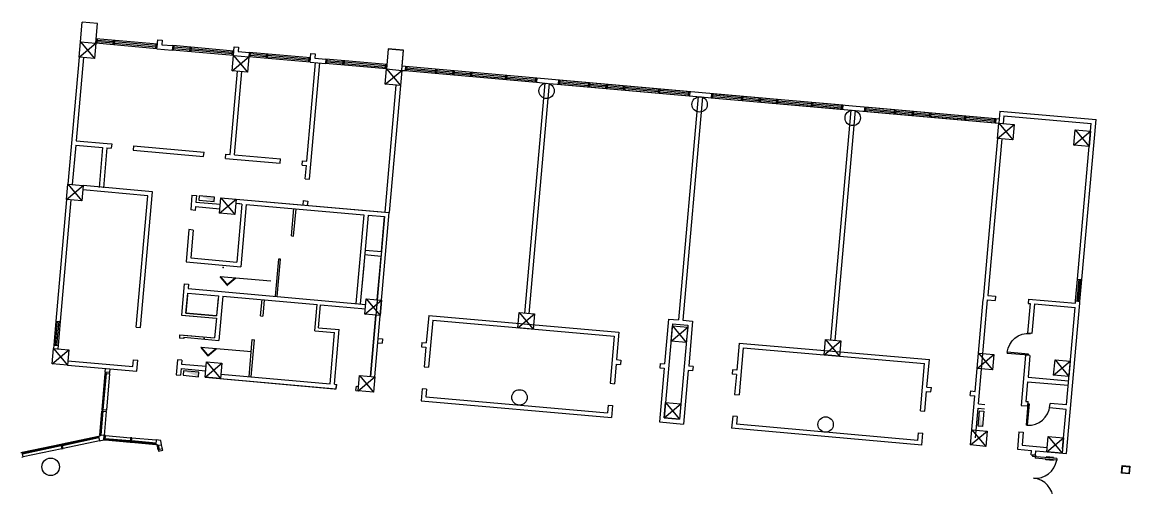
# Model space of a CAD drawing. Header units: millimetres. Extents: x -162945 to 7560, y -3558 to 130718.
# Drawn here: x -115377 to -64913, y 40523 to 61709 of the extents above; entities that cross this region are included whole.
import ezdxf

# ---------------------------------------------------------------- set-up
doc = ezdxf.new("R2010")
doc.units = ezdxf.units.MM
doc.header["$LTSCALE"] = 5
for name, color, linetype in [('A-WALL', 7, 'Continuous'), ('A—\\M+5C3C5\\M+5B4B0', 135, 'Continuous'), ('A—\\M+5C7BD\\M+5CCE5', 7, 'Continuous'), ('E-COLS-F3$0$0S-COLS-LINE', 4, 'Continuous'), ('E1-RI-2F$0$A-WALL', 7, 'Continuous'), ('E1-RI-3F$0$0S-COLS-LINE', 90, 'Continuous'), ('E1-RI-3F$0$A-GLAZ-CWMG', 3, 'Continuous'), ('E1-RI-3F$0$A-WALL', 7, 'Continuous'), ('E1-RW-3F$0$A-WALL', 7, 'Continuous')]:
    doc.layers.add(name, color=color, linetype=linetype)

msp = doc.modelspace()

# ---------------------------------------------------------------- linework, layer by layer
at = {"color": 1}
for p, q in [((-106356, 50138), (-104050, 49934)), ((-107231, 46922), (-104925, 46718))]:
    msp.add_line(p, q, dxfattribs=at)
for p, q in [((-70498, 46688), (-70502, 46638)), ((-69531, 46554), (-70502, 46638)), ((-69527, 46603), (-70498, 46688)), ((-69531, 46554), (-69527, 46603)), ((-69551, 45552), (-67704, 45388)), ((-69568, 45352), (-67722, 45189)), ((-69646, 44456), (-69544, 44447)), ((-69562, 44247), (-69544, 44447)), ((-69863, 44274), (-69562, 44247)), ((-69553, 44347), (-69639, 43376)), ((-69503, 44343), (-69589, 43371)), ((-69553, 44347), (-69503, 44343)), ((-68566, 44159), (-68548, 44359)), ((-67819, 44093), (-68566, 44159)), ((-67801, 44293), (-68548, 44359)), ((-69589, 43371), (-69639, 43376)), ((-69347, 42019), (-69354, 41950)), ((-68238, 41851), (-69354, 41950)), ((-69208, 42007), (-69347, 42019)), ((-69208, 42007), (-69220, 41868)), ((-68729, 41930), (-68732, 41895)), ((-68391, 41900), (-68729, 41930)), ((-68391, 41900), (-68394, 41865)), ((-68244, 41781), (-69220, 41868)), ((-68742, 41790), (-68738, 41825)), ((-68403, 41760), (-68742, 41790)), ((-68403, 41760), (-68400, 41795)), ((-68238, 41851), (-68244, 41781))]:
    msp.add_line(p, q)
at = {"extrusion": (0, 0, -1), "elevation": 0}
for points in [[(107317, 53809), (107334, 53610), (106637, 53548), (106619, 53748)], [(107317, 53809), (107334, 53610), (106637, 53548), (106619, 53748)], [(107316, 53809), (107334, 53610), (106637, 53548), (106619, 53748)], [(108021, 45840), (108039, 45641), (107342, 45580), (107324, 45779)], [(108021, 45840), (108039, 45641), (107342, 45580), (107324, 45779)], [(108021, 45840), (108039, 45641), (107342, 45580), (107324, 45779)]]:
    msp.add_lwpolyline(points, close=True, dxfattribs=at)
at = {"color": 1, "const_width": 83.3}
for points in [[(-106356, 50138), (-106034, 49755), (-105651, 50076)], [(-107231, 46922), (-106910, 46538), (-106526, 46859)]]:
    msp.add_lwpolyline(points, dxfattribs=at)
at = {"elevation": 0}
msp.add_lwpolyline([(-71768, 44026), (-71569, 44008), (-71630, 43311), (-71830, 43329)], close=True, dxfattribs=at)
at = {"extrusion": (0, 0, -1)}
msp.add_arc((69529, 46578), 975, 6.4537, 94.9844, dxfattribs=at)
for centre, radius, start, end in [((-69528, 44345), 975, -93.5828, -5.0521), ((-69214, 41937), 980, -95.0521, -9.1481), ((-69387, 39985), 980, -0.956, 84.9479)]:
    msp.add_arc(centre, radius, start, end)
at = {"color": 1}
for p in [(-106213, 50540), (-107088, 47324)]:
    msp.add_point(p, dxfattribs=at)
at = {"extrusion": (0, 0, -1)}
for points in [[(107317, 53809), (107317, 53809), (106619, 53748), (106637, 53548)], [(107317, 53809), (107317, 53809), (106619, 53748), (106637, 53548)], [(107316, 53809), (107316, 53809), (106619, 53748), (106637, 53548)], [(108021, 45840), (108021, 45840), (107324, 45779), (107342, 45580)], [(108021, 45840), (108021, 45840), (107324, 45779), (107342, 45580)], [(108021, 45840), (108021, 45840), (107324, 45779), (107342, 45580)]]:
    msp.add_solid(points, dxfattribs=at)
msp.add_solid([(-71768, 44026), (-71768, 44026), (-71830, 43329), (-71630, 43311)])
at = {"layer": 'A-WALL'}
for p, q in [((-106320, 53721), (-98850, 53061)), ((-107500, 53148), (-107700, 53165)), ((-105367, 53436), (-105641, 53460, 0)), ((-105367, 53436), (-105600, 50796)), ((-105168, 53418), (-105419, 50579)), ((-103111, 51982, 0), (-103001, 53227)), ((-103011, 51973), (-102901, 53218)), ((-99311, 45572), (-98650, 53043)), ((-98651, 53043), (-98650, 53043)), ((-107779, 52269), (-107909, 50800)), ((-107580, 52251), (-107779, 52269)), ((-107580, 52251), (-107692, 50981)), ((-103111, 51982, 0), (-103011, 51973, 0)), ((-107692, 50981), (-105600, 50796)), ((-107909, 50800), (-105419, 50579)), ((-99817, 50636), (-99971, 48893)), ((-99202, 49076), (-99070, 50570)), ((-107997, 49803), (-108122, 48384)), ((-107997, 49803), (-107798, 49786)), ((-107798, 49786), (-107815, 49587)), ((-107842, 49288), (-107914, 48466)), ((-106447, 49165), (-106520, 48343)), ((-106239, 49247), (-106417, 47229)), ((-104512, 48341), (-104446, 49088)), ((-101874, 47807), (-101782, 48852)), ((-106529, 48243), (-106608, 47347)), ((-104512, 48341), (-104413, 48332)), ((-108202, 47488), (-108215, 47338)), ((-108202, 47488), (-106608, 47347)), ((-102037, 47670), (-101140, 47591)), ((-101874, 47807), (-100928, 47723)), ((-101347, 45250), (-101140, 47591)), ((-101148, 45233), (-100928, 47723)), ((-108016, 47321), (-108215, 47338)), ((-108011, 47370), (-108016, 47321)), ((-108011, 47370), (-106417, 47229)), ((-108303, 46342), (-108362, 45670)), ((-108104, 46324), (-108303, 46342)), ((-108137, 45951), (-108163, 45652)), ((-108137, 45951), (-107016, 45852)), ((-108104, 46324), (-108119, 46150)), ((-108119, 46150), (-106999, 46051)), ((-108362, 45670), (-108163, 45652)), ((-107043, 45553), (-101165, 45033)), ((-106328, 45691), (-101347, 45250)), ((-101165, 45033), (-101066, 45024)), ((-101148, 45233), (-101048, 45224)), ((-101066, 45025), (-101048, 45224)), ((-100169, 44945), (-100152, 45144)), ((-100169, 44945), (-100070, 44936)), ((-100169, 44945), (-100169, 44945)), ((-100152, 45144), (-100052, 45136))]:
    msp.add_line(p, q, dxfattribs=at)
at = {"layer": 'A-WALL', "color": 7}
for p, q in [((-107833, 49387), (-106438, 49264)), ((-107914, 48466), (-106520, 48343)), ((-108122, 48384), (-106529, 48243))]:
    msp.add_line(p, q, dxfattribs=at)
at = {"layer": 'A-WALL'}
msp.add_lwpolyline([(-107833, 49387), (-106438, 49264), (-106520, 48343), (-107914, 48466)], close=True, dxfattribs=at)
for points in [[(-99700, 49120), (-99003, 49059), (-99064, 48361), (-99762, 48423), (-99700, 49120)], [(-106981, 46250), (-106284, 46189), (-106345, 45491), (-107043, 45553), (-106981, 46250)], [(-100008, 45634), (-99311, 45572), (-99372, 44875), (-100070, 44936), (-100008, 45634)]]:
    msp.add_lwpolyline(points, dxfattribs=at)
at = {"layer": 'A—\\M+5C3C5\\M+5B4B0'}
for p, q in [((-109234, 60504), (-112024, 60751)), ((-109217, 60703), (-112007, 60950)), ((-111964, 60746), (-111946, 60945)), ((-111221, 60747), (-111958, 60812)), ((-111215, 60813), (-111952, 60878)), ((-111227, 60680), (-111209, 60880)), ((-111167, 60675), (-111149, 60874)), ((-109288, 60576), (-111161, 60742)), ((-109282, 60642), (-111155, 60808)), ((-109294, 60510), (-109276, 60709)), ((-105731, 60395), (-108519, 60642)), ((-108477, 60437), (-108459, 60637)), ((-107728, 60505), (-108465, 60570)), ((-107739, 60372), (-107722, 60571)), ((-107680, 60367), (-107662, 60566)), ((-105748, 60196), (-108537, 60443)), ((-107734, 60439), (-108471, 60504)), ((-105801, 60268), (-107674, 60433)), ((-105795, 60334), (-107668, 60500)), ((-105807, 60201), (-105789, 60401)), ((-105747, 60196), (-105729, 60395)), ((-102261, 59888), (-105051, 60134)), ((-102244, 60087), (-105034, 60334)), ((-104991, 60129), (-104974, 60328)), ((-104248, 60130), (-104985, 60196)), ((-104242, 60197), (-104979, 60262)), ((-104254, 60064), (-104236, 60263)), ((-104194, 60059), (-104177, 60258)), ((-102315, 59959), (-104188, 60125)), ((-102309, 60026), (-104183, 60191)), ((-102321, 59893), (-102304, 60092)), ((-102261, 59888), (-102244, 60087)), ((-98775, 59580), (-101564, 59826)), ((-98758, 59779), (-101546, 60025)), ((-101504, 59821), (-101486, 60020)), ((-100761, 59822), (-101498, 59887)), ((-100755, 59888), (-101492, 59954)), ((-100767, 59756), (-100749, 59955)), ((-100707, 59750), (-100689, 59950)), ((-98828, 59651), (-100701, 59817)), ((-98822, 59718), (-100695, 59883)), ((-98834, 59585), (-98816, 59784)), ((-98774, 59579), (-98756, 59779)), ((-97911, 59704), (-97929, 59505)), ((-97911, 59704), (-91934, 59176)), ((-97851, 59699), (-97869, 59499)), ((-97863, 59566), (-96558, 59451)), ((-97857, 59632), (-96552, 59517)), ((-96546, 59583), (-96564, 59384)), ((-96487, 59578), (-96504, 59379)), ((-97929, 59505), (-91952, 58976)), ((-96498, 59445), (-95761, 59380)), ((-96493, 59512), (-95755, 59446)), ((-95750, 59513), (-95767, 59314)), ((-95690, 59508), (-95707, 59308)), ((-95702, 59375), (-94964, 59310)), ((-95696, 59441), (-94959, 59376)), ((-94953, 59442), (-94970, 59243)), ((-94893, 59437), (-94910, 59238)), ((-94905, 59304), (-93371, 59169)), ((-94899, 59371), (-93365, 59235)), ((-93359, 59302), (-93376, 59102)), ((-93299, 59296), (-93317, 59097)), ((-93311, 59163), (-92006, 59048)), ((-93305, 59230), (-92000, 59114)), ((-91994, 59181), (-92012, 58982)), ((-91934, 59176), (-91952, 58976)), ((-90938, 59088), (-90956, 58888)), ((-90938, 59088), (-84962, 58559)), ((-90879, 59082), (-90896, 58883)), ((-90956, 58888), (-84979, 58360)), ((-90890, 58949), (-89585, 58834)), ((-90884, 59016), (-89579, 58900)), ((-89574, 58967), (-89591, 58768)), ((-89514, 58962), (-89531, 58762)), ((-89526, 58829), (-88788, 58764)), ((-89520, 58895), (-88783, 58830)), ((-88777, 58896), (-88794, 58697)), ((-88717, 58891), (-88735, 58692)), ((-88729, 58758), (-87992, 58693)), ((-88723, 58825), (-87986, 58760)), ((-87980, 58826), (-87997, 58627)), ((-87920, 58821), (-87938, 58621)), ((-87932, 58688), (-86398, 58552)), ((-87926, 58754), (-86392, 58619)), ((-86386, 58685), (-86404, 58486)), ((-86326, 58680), (-86344, 58481)), ((-86338, 58547), (-85033, 58432)), ((-86332, 58613), (-85027, 58498)), ((-85021, 58564), (-85039, 58365)), ((-84962, 58559), (-84979, 58360)), ((-83965, 58471), (-83983, 58272)), ((-83983, 58272), (-78006, 57744)), ((-83965, 58471), (-77989, 57943)), ((-83906, 58466), (-83923, 58267)), ((-83917, 58333), (-82613, 58218)), ((-83912, 58399), (-82607, 58284)), ((-82601, 58350), (-82618, 58151)), ((-82541, 58345), (-82559, 58146)), ((-82553, 58212), (-81816, 58147)), ((-82547, 58279), (-81810, 58214)), ((-81804, 58280), (-81822, 58081)), ((-81744, 58275), (-81762, 58076)), ((-81756, 58142), (-81019, 58077)), ((-81750, 58208), (-81013, 58143)), ((-81007, 58210), (-81025, 58010)), ((-80947, 58204), (-80965, 58005)), ((-80959, 58071), (-79425, 57936)), ((-80953, 58138), (-79419, 58002)), ((-79413, 58069), (-79431, 57869)), ((-79353, 58063), (-79371, 57864)), ((-79365, 57931), (-78060, 57815)), ((-79359, 57997), (-78054, 57882)), ((-78049, 57948), (-78066, 57749)), ((-77989, 57943), (-78006, 57744)), ((-76993, 57855), (-77010, 57655)), ((-77010, 57655), (-71034, 57127)), ((-76993, 57855), (-71016, 57326)), ((-76933, 57849), (-76951, 57650)), ((-76945, 57717), (-75640, 57601)), ((-76939, 57783), (-75634, 57668)), ((-75628, 57734), (-75646, 57535)), ((-75568, 57729), (-75586, 57530)), ((-75580, 57596), (-74843, 57531)), ((-75574, 57662), (-74837, 57597)), ((-74831, 57664), (-74849, 57464)), ((-74771, 57658), (-74789, 57459)), ((-74777, 57592), (-74040, 57527)), ((-74034, 57593), (-74052, 57394)), ((-73974, 57588), (-73992, 57389)), ((-74783, 57525), (-74046, 57460)), ((-73986, 57455), (-72452, 57319)), ((-73980, 57521), (-72446, 57386)), ((-72440, 57452), (-72458, 57253)), ((-72381, 57447), (-72398, 57248)), ((-72392, 57314), (-71087, 57199)), ((-72387, 57381), (-71082, 57265)), ((-71076, 57332), (-71093, 57132)), ((-71016, 57326), (-71034, 57127)), ((-67383, 49024), (-67295, 50020)), ((-67383, 49024), (-67295, 50020)), ((-67317, 49018), (-67229, 50014)), ((-67317, 49018), (-67229, 50014)), ((-67250, 49012), (-67162, 50008)), ((-67250, 49012), (-67162, 50008)), ((-67184, 49006), (-67096, 50003)), ((-67184, 49006), (-67096, 50003)), ((-113844, 48112), (-113941, 47016)), ((-113844, 48112), (-113941, 47016)), ((-113777, 48106), (-113874, 47010)), ((-113777, 48106), (-113874, 47010)), ((-113711, 48100), (-113808, 47005)), ((-113711, 48100), (-113808, 47005)), ((-113645, 48094), (-113741, 46999)), ((-113645, 48094), (-113741, 46999)), ((-111588, 45785), (-111573, 45954)), ((-111389, 45768), (-111374, 45936)), ((-111737, 44072), (-111593, 45726)), ((-111563, 45723), (-111707, 44069)), ((-111682, 44067), (-111537, 45721)), ((-111588, 45785), (-111593, 45726)), ((-111593, 45726), (-111394, 45708)), ((-111389, 45768), (-111588, 45785)), ((-111537, 45721), (-111563, 45723)), ((-111394, 45708), (-111538, 44054)), ((-111394, 45708), (-111389, 45768)), ((-111837, 42925), (-111743, 44012)), ((-111712, 44009), (-111807, 42923)), ((-111782, 42921), (-111687, 44007)), ((-111687, 44007), (-111712, 44009)), ((-111707, 44069), (-111682, 44067)), ((-111543, 43995), (-111638, 42908)), ((-111807, 42923), (-111782, 42921)), ((-111578, 42902), (-110444, 42803)), ((-113615, 42497), (-115376, 42125)), ((-113609, 42467), (-115370, 42095)), ((-115364, 42070), (-113603, 42443)), ((-113603, 42443), (-113609, 42467)), ((-111894, 42862), (-113556, 42510)), ((-111887, 42832), (-113550, 42480)), ((-113550, 42480), (-113545, 42455)), ((-113545, 42455), (-111882, 42807)), ((-111852, 42666), (-113515, 42314)), ((-111882, 42807), (-111887, 42832)), ((-111596, 42702), (-110461, 42603)), ((-111591, 42758), (-111593, 42733)), ((-111593, 42733), (-110458, 42634)), ((-110456, 42659), (-111591, 42758)), ((-110458, 42634), (-110456, 42659)), ((-110401, 42598), (-109282, 42501)), ((-110396, 42654), (-110399, 42629)), ((-110399, 42629), (-109280, 42531)), ((-109277, 42556), (-110396, 42654)), ((-110384, 42798), (-109265, 42700)), ((-109265, 42700), (-109282, 42501)), ((-109282, 42501), (-109230, 42496)), ((-109280, 42531), (-109277, 42556)), ((-109065, 42682), (-109265, 42700)), ((-109230, 42496), (-109219, 42444)), ((-109179, 42255), (-109230, 42496)), ((-109219, 42444), (-109023, 42486)), ((-109164, 42456), (-109189, 42451)), ((-109189, 42451), (-109149, 42261)), ((-109124, 42267), (-109164, 42456)), ((-109023, 42486), (-109065, 42682)), ((-108983, 42296), (-109023, 42486)), ((-115370, 42095), (-115364, 42070)), ((-113574, 42302), (-115335, 41929)), ((-109149, 42261), (-109124, 42267))]:
    msp.add_line(p, q, dxfattribs=at)
at = {"layer": 'A—\\M+5C3C5\\M+5B4B0', "extrusion": (0, 0, -1)}
for p, q in [((-111737, 44072), (-111743, 44012)), ((-111743, 44012), (-111543, 43995)), ((-111538, 44054), (-111737, 44072)), ((-111543, 43995), (-111538, 44054)), ((-111837, 42925), (-111842, 42873)), ((-111638, 42908), (-111837, 42925)), ((-111656, 42708), (-111638, 42908)), ((-111638, 42907), (-111656, 42708)), ((-111578, 42902), (-111638, 42907)), ((-111596, 42702), (-111578, 42902)), ((-113556, 42510), (-113615, 42497)), ((-113615, 42497), (-113574, 42302)), ((-113515, 42314), (-113556, 42510)), ((-111842, 42873), (-111894, 42862)), ((-111894, 42862), (-111852, 42666)), ((-111852, 42666), (-111656, 42708)), ((-111656, 42708), (-111596, 42702)), ((-110444, 42803), (-110461, 42603)), ((-110461, 42603), (-110401, 42598)), ((-110384, 42798), (-110444, 42803)), ((-110401, 42598), (-110384, 42798)), ((-115376, 42125), (-115435, 42112)), ((-115393, 41916), (-115335, 41929)), ((-115335, 41929), (-115376, 42125)), ((-113574, 42302), (-113515, 42314)), ((-108983, 42296), (-109179, 42255)), ((-109179, 42255), (-109166, 42196)), ((-109166, 42196), (-108970, 42238)), ((-108970, 42238), (-108983, 42296))]:
    msp.add_line(p, q, dxfattribs=at)
at = {"layer": 'A—\\M+5C7BD\\M+5CCE5'}
for p, q in [((-112721, 60812), (-112642, 61709)), ((-111944, 61648), (-112642, 61709)), ((-112024, 60751), (-111944, 61648)), ((-109234, 60504), (-109217, 60704)), ((-112783, 60115), (-113293, 54338)), ((-112583, 60098), (-112918, 56312)), ((-109234, 60504), (-108537, 60443)), ((-102408, 55383), (-102017, 59873)), ((-102279, 54569), (-101817, 59856)), ((-102261, 59888), (-101564, 59826)), ((-98061, 59717), (-97911, 59704)), ((-105895, 55692), (-105561, 59477)), ((-105696, 55674), (-105362, 59459)), ((-98078, 59518), (-97929, 59505)), ((-91934, 59176), (-70867, 57313)), ((-98346, 58839), (-98850, 53061)), ((-98147, 58822), (-98651, 53043)), ((-92480, 48457), (-91554, 58941)), ((-92281, 48439), (-91354, 58924)), ((-91952, 58976), (-91554, 58941)), ((-91354, 58924), (-70884, 57114)), ((-84581, 58325), (-85479, 48164)), ((-84382, 58307), (-85280, 48147)), ((-78533, 47249), (-77608, 57708)), ((-78334, 47231), (-77409, 57691)), ((-70836, 57662), (-70884, 57114)), ((-70836, 57662), (-70884, 57114)), ((-70836, 57662), (-66453, 57274)), ((-70836, 57662), (-66453, 57274)), ((-70654, 57445), (-70685, 57096)), ((-70654, 57445), (-70685, 57096)), ((-70654, 57445), (-66670, 57093)), ((-70654, 57445), (-66670, 57093)), ((-67295, 50020), (-66670, 57093)), ((-67295, 50020), (-66670, 57093)), ((-67096, 50003), (-66453, 57274)), ((-67096, 50003), (-66453, 57274)), ((-112936, 56113), (-113094, 54320)), ((-112936, 56113), (-111715, 56005)), ((-112918, 56312), (-111499, 56187)), ((-111499, 56187), (-111299, 56169)), ((-111299, 56169), (-111317, 55970)), ((-110303, 56081), (-110321, 55882)), ((-110303, 56081), (-107091, 55797)), ((-70747, 56399), (-71376, 49277)), ((-70747, 56399), (-71376, 49277)), ((-70946, 56417), (-71285, 52582)), ((-70946, 56417), (-71285, 52582)), ((-111715, 56005), (-111876, 54187)), ((-111516, 55988), (-111677, 54170)), ((-111516, 55988), (-111317, 55970)), ((-110321, 55882), (-107108, 55598)), ((-107108, 55598), (-107091, 55797)), ((-106112, 55510), (-106095, 55709)), ((-106095, 55709), (-105895, 55692)), ((-105696, 55674), (-103604, 55489)), ((-106112, 55510), (-103621, 55290)), ((-103621, 55290), (-103604, 55489)), ((-102625, 55202), (-102607, 55401)), ((-102625, 55202), (-102426, 55184)), ((-102607, 55401), (-102408, 55383)), ((-102478, 54586), (-102426, 55184)), ((-102478, 54586), (-102279, 54569)), ((-109650, 53815), (-112614, 54077)), ((-109650, 53815), (-112614, 54077)), ((-109433, 53997), (-112596, 54276)), ((-109433, 53997), (-112596, 54276)), ((-113355, 53640), (-113844, 48112)), ((-113355, 53640), (-113844, 48112)), ((-113156, 53623), (-113645, 48094)), ((-113156, 53623), (-113645, 48094)), ((-110179, 47838), (-109650, 53815)), ((-110179, 47838), (-109650, 53815)), ((-109979, 47821), (-109433, 53997)), ((-109979, 47821), (-109433, 53997)), ((-107640, 53838), (-107700, 53165)), ((-107640, 53838), (-107700, 53165)), ((-107640, 53838), (-107441, 53820)), ((-107640, 53838), (-107441, 53820)), ((-107441, 53820), (-107468, 53521)), ((-107441, 53820), (-107468, 53521)), ((-107468, 53521), (-106347, 53422)), ((-107468, 53521), (-106347, 53422)), ((-106321, 53721), (-98650, 53043)), ((-106321, 53721), (-98650, 53043)), ((-106321, 53721), (-98650, 53043)), ((-106321, 53721), (-98650, 53043)), ((-106321, 53721), (-98850, 53061)), ((-102568, 53590), (-102585, 53391)), ((-102568, 53590), (-102368, 53573)), ((-102368, 53573), (-102386, 53373)), ((-107501, 53148), (-107700, 53165)), ((-107501, 53148), (-107700, 53165)), ((-107485, 53322), (-107501, 53148)), ((-107485, 53322), (-107501, 53148)), ((-107485, 53322), (-106365, 53223)), ((-107485, 53322), (-106365, 53223)), ((-105467, 53445), (-105641, 53460, 0)), ((-105367, 53436), (-105641, 53460, 0)), ((-105367, 53436), (-105600, 50796)), ((-105367, 53436), (-105600, 50796)), ((-105168, 53418), (-105419, 50580)), ((-105168, 53418), (-105419, 50580)), ((-105168, 53418), (-99814, 52945)), ((-99311, 45572), (-98650, 53043)), ((-99311, 45572), (-98650, 53043)), ((-98651, 53043), (-98650, 53043)), ((-99814, 52945), (-100170, 48911)), ((-99614, 52927), (-99799, 50836)), ((-99614, 52927), (-99799, 50836)), ((-99614, 52927), (-98867, 52861)), ((-99614, 52927), (-98867, 52861)), ((-99008, 51268), (-98867, 52861)), ((-99008, 51268), (-98867, 52861)), ((-71285, 52582), (-71593, 49100)), ((-71285, 52582), (-71593, 49100)), ((-107692, 50981), (-105600, 50796)), ((-107692, 50981), (-105600, 50796)), ((-99773, 51134), (-99026, 51068)), ((-99773, 51134), (-99026, 51068)), ((-99755, 51334), (-99008, 51268)), ((-99755, 51334), (-99008, 51268)), ((-99202, 49076), (-99026, 51068)), ((-99202, 49076), (-99026, 51068)), ((-107909, 50800), (-105419, 50580)), ((-107909, 50800), (-105419, 50580)), ((-103706, 50930), (-103856, 49237)), ((-103706, 50930), (-103856, 49237)), ((-103756, 49228), (-103607, 50922)), ((-103607, 50922), (-103706, 50930)), ((-99799, 50836), (-99971, 48893)), ((-99799, 50836), (-99971, 48893)), ((-67295, 50020), (-67096, 50003)), ((-67295, 50020), (-67096, 50003)), ((-107997, 49804), (-108123, 48384)), ((-107997, 49804), (-108123, 48384)), ((-107997, 49804), (-107798, 49786)), ((-107997, 49804), (-107798, 49786)), ((-107798, 49786), (-107816, 49587)), ((-107798, 49786), (-107816, 49587)), ((-107816, 49587), (-99722, 48871)), ((-106439, 49264), (-106520, 48343)), ((-106439, 49264), (-106520, 48343)), ((-106239, 49247), (-106418, 47229)), ((-106239, 49247), (-106418, 47229)), ((-106239, 49247), (-101931, 48866)), ((-106239, 49247), (-101931, 48866)), ((-104347, 49079), (-104413, 48332)), ((-71963, 44911), (-71593, 49095)), ((-71812, 44346), (-71394, 49078)), ((-71394, 49078), (-71045, 49047)), ((-71394, 49078), (-71045, 49047)), ((-71376, 49277), (-71028, 49246)), ((-71376, 49277), (-71028, 49246)), ((-71028, 49246), (-71045, 49046)), ((-71028, 49246), (-71045, 49046)), ((-69533, 49114), (-69551, 48914)), ((-69533, 49114), (-69551, 48914)), ((-69533, 49114), (-67392, 48924)), ((-69533, 49114), (-67392, 48924)), ((-67392, 48924), (-67383, 49024)), ((-67392, 48924), (-67383, 49024)), ((-67383, 49024), (-67184, 49006)), ((-67383, 49024), (-67184, 49006)), ((-67212, 48683), (-67184, 49006)), ((-67212, 48683), (-67184, 49006)), ((-102037, 47670), (-101931, 48866)), ((-102037, 47670), (-101931, 48866)), ((-101874, 47807), (-101782, 48852)), ((-101874, 47807), (-101782, 48852)), ((-101782, 48852), (-99740, 48672)), ((-101782, 48852), (-99740, 48672)), ((-69459, 48906), (-69576, 47561)), ((-69551, 48915), (-69459, 48906)), ((-69551, 48915), (-69459, 48906)), ((-69260, 48889), (-69377, 47544)), ((-69260, 48889), (-67409, 48725)), ((-69260, 48889), (-67409, 48725)), ((-67801, 44293), (-67409, 48725)), ((-67796, 42085), (-67192, 48919)), ((-113844, 48112), (-113645, 48094)), ((-113844, 48112), (-113645, 48094)), ((-107923, 48367), (-106529, 48243)), ((-107923, 48367), (-106529, 48243)), ((-106529, 48243), (-106608, 47347)), ((-106529, 48243), (-106608, 47347)), ((-99510, 45590), (-99264, 48379)), ((-99510, 45590), (-99264, 48379)), ((-96856, 48362), (-96965, 47122)), ((-96674, 48146), (-96863, 46008)), ((-96856, 48362), (-88189, 47606)), ((-96674, 48146), (-88406, 47424)), ((-85745, 47987), (-86124, 43704)), ((-85927, 48204), (-86108, 46162)), ((-85927, 48204), (-85479, 48164)), ((-85745, 47987), (-85048, 47925)), ((-85280, 48147), (-84831, 48107)), ((-84831, 48107), (-85012, 46065)), ((-110179, 47838), (-109979, 47821)), ((-110179, 47838), (-109979, 47821)), ((-108202, 47488), (-108215, 47338)), ((-108202, 47488), (-108215, 47338)), ((-108003, 47470), (-106608, 47347)), ((-108003, 47470), (-106608, 47347)), ((-102037, 47670), (-101140, 47591)), ((-102037, 47670), (-101140, 47591)), ((-101874, 47807), (-100928, 47723)), ((-101874, 47807), (-100928, 47723)), ((-101347, 45250), (-101140, 47591)), ((-101347, 45250), (-101140, 47591)), ((-101148, 45233), (-100928, 47723)), ((-101148, 45233), (-100928, 47723)), ((-88189, 47606), (-88299, 46355)), ((-85048, 47925), (-85427, 43642)), ((-69377, 47544), (-69576, 47561)), ((-113941, 47016), (-113954, 46867)), ((-113941, 47016), (-113954, 46867)), ((-113941, 47016), (-113741, 46999)), ((-113941, 47016), (-113741, 46999)), ((-113741, 46999), (-113755, 46849)), ((-113741, 46999), (-113755, 46849)), ((-108016, 47321), (-108215, 47338)), ((-108016, 47321), (-108215, 47338)), ((-108012, 47370), (-108016, 47321)), ((-108012, 47370), (-108016, 47321)), ((-108012, 47370), (-106418, 47229)), ((-108012, 47370), (-106418, 47229)), ((-105042, 45577), (-104892, 47271)), ((-105042, 45577), (-104892, 47271)), ((-104942, 45568), (-104792, 47262)), ((-104942, 45568), (-104792, 47262)), ((-104892, 47271), (-104792, 47262)), ((-104892, 47271), (-104792, 47262)), ((-99175, 47116), (-98975, 47098)), ((-99157, 47315), (-98958, 47298)), ((-98958, 47298), (-98975, 47098)), ((-97165, 47139), (-97182, 46940)), ((-97182, 46940), (-96983, 46923)), ((-97165, 47139), (-96965, 47122)), ((-88406, 47424), (-88595, 45278)), ((-82711, 47111), (-82820, 45871)), ((-82711, 47111), (-74044, 46355)), ((-96983, 46923), (-97062, 46026)), ((-82529, 46895), (-82718, 44758)), ((-82529, 46895), (-74261, 46173)), ((-69663, 46565), (-69863, 44274)), ((-69464, 46548), (-69663, 46565)), ((-69464, 46548), (-69551, 45552)), ((-113318, 46108), (-110156, 45828)), ((-113318, 46108), (-110156, 45828)), ((-113301, 46307), (-110337, 46045)), ((-113301, 46307), (-110337, 46045)), ((-110337, 46045), (-110311, 46344)), ((-110337, 46045), (-110311, 46344)), ((-110311, 46344), (-110112, 46326)), ((-110311, 46344), (-110112, 46326)), ((-110156, 45828), (-110112, 46326)), ((-110156, 45828), (-110112, 46326)), ((-108303, 46342), (-108363, 45670)), ((-108303, 46342), (-108363, 45670)), ((-108104, 46324), (-108303, 46342)), ((-108104, 46324), (-108303, 46342)), ((-108137, 45951), (-108163, 45652)), ((-108137, 45951), (-108163, 45652)), ((-108137, 45951), (-107016, 45852)), ((-108137, 45951), (-107016, 45852)), ((-108104, 46324), (-108119, 46150)), ((-108104, 46324), (-108119, 46150)), ((-108119, 46150), (-106999, 46051)), ((-108119, 46150), (-106999, 46051)), ((-97062, 46026), (-96863, 46008)), ((-88317, 46156), (-88396, 45260)), ((-88317, 46156), (-88118, 46139)), ((-88299, 46355), (-88100, 46338)), ((-88100, 46338), (-88118, 46139)), ((-86125, 45963), (-86341, 43522)), ((-86307, 46179), (-86325, 45980)), ((-86325, 45980), (-86125, 45963)), ((-86307, 46179), (-86108, 46162)), ((-84813, 46047), (-85012, 46065)), ((-84813, 46047), (-84830, 45848)), ((-74450, 44027), (-74261, 46173)), ((-74154, 45105), (-74044, 46355)), ((-108363, 45670), (-108163, 45652)), ((-108363, 45670), (-108163, 45652)), ((-107043, 45553), (-101066, 45025)), ((-107043, 45553), (-101066, 45025)), ((-106328, 45691), (-101347, 45250)), ((-106328, 45691), (-101347, 45250)), ((-85030, 45866), (-85245, 43425)), ((-84830, 45848), (-85030, 45866)), ((-83020, 45889), (-83037, 45690)), ((-82838, 45672), (-83037, 45690)), ((-82820, 45871), (-83020, 45889)), ((-82838, 45672), (-82917, 44775)), ((-101148, 45233), (-101049, 45224)), ((-101148, 45233), (-101049, 45224)), ((-101066, 45025), (-101049, 45224)), ((-101066, 45025), (-101049, 45224)), ((-100170, 44945), (-100152, 45144)), ((-100170, 44945), (-100152, 45144)), ((-100170, 44945), (-100070, 44936)), ((-100170, 44945), (-100070, 44936)), ((-100152, 45144), (-100052, 45136)), ((-100152, 45144), (-100052, 45136)), ((-97150, 45030), (-97199, 44482)), ((-96951, 45012), (-97150, 45030)), ((-96951, 45012), (-96982, 44664)), ((-88595, 45278), (-88396, 45260)), ((-74154, 45105), (-73955, 45088)), ((-73973, 44888), (-73955, 45088)), ((-72180, 44730), (-72162, 44929)), ((-72162, 44929), (-71963, 44911)), ((-69568, 45352), (-69646, 44456)), ((-97199, 44482), (-88532, 43716)), ((-96982, 44664), (-88714, 43933)), ((-82917, 44775), (-82718, 44758)), ((-74251, 44009), (-74172, 44906)), ((-74172, 44906), (-73973, 44888)), ((-72180, 44730), (-71981, 44712)), ((-72148, 42820), (-71981, 44712)), ((-88683, 44281), (-88714, 43932)), ((-88683, 44281), (-88484, 44264)), ((-88484, 44264), (-88532, 43716)), ((-74450, 44027), (-74251, 44009)), ((-71949, 42802), (-71830, 44147)), ((-71830, 44147), (-71531, 44120)), ((-71812, 44346), (-71513, 44320)), ((-67977, 42301), (-67819, 44093)), ((-86341, 43522), (-85245, 43425)), ((-86124, 43704), (-85427, 43642)), ((-83005, 43779), (-83054, 43232)), ((-82806, 43762), (-83005, 43779)), ((-82806, 43762), (-82837, 43413)), ((-74569, 42682), (-82837, 43413)), ((-74388, 42465), (-83054, 43232)), ((-74569, 42682), (-74539, 43031)), ((-74539, 43031), (-74339, 43013)), ((-74388, 42465), (-74339, 43013)), ((-69967, 43077), (-70037, 42280)), ((-69967, 43077), (-69768, 43060)), ((-69768, 43060), (-69820, 42462)), ((-69820, 42462), (-68675, 42362)), ((-70037, 42280), (-69390, 42224)), ((-69407, 42024), (-69390, 42224)), ((-69407, 42024), (-69208, 42007)), ((-69208, 42007), (-69190, 42206)), ((-69190, 42206), (-67796, 42085))]:
    msp.add_line(p, q, dxfattribs=at)
for points in [[(-109234, 60504), (-109199, 60903), (-109000, 60885), (-109017, 60686), (-108519, 60642), (-108537, 60443)], [(-105748, 60196), (-105713, 60595), (-105514, 60577), (-105531, 60378), (-105033, 60334), (-105050, 60134)], [(-102261, 59888), (-102226, 60286), (-102027, 60269), (-102045, 60069), (-101546, 60025), (-101564, 59826)], [(-98079, 59518), (-97999, 60415), (-98697, 60476), (-98776, 59580)], [(-98077, 59534), (-97999, 60431), (-98697, 60491), (-98774, 59594)], [(-106321, 53721), (-105623, 53660), (-105685, 52962), (-106382, 53024), (-106321, 53721)], [(-106321, 53721), (-105623, 53660), (-105685, 52962), (-106382, 53024), (-106321, 53721)], [(-99700, 49120), (-99003, 49059), (-99064, 48361), (-99762, 48423), (-99700, 49120)], [(-99700, 49120), (-99003, 49059), (-99064, 48361), (-99762, 48423), (-99700, 49120)], [(-106981, 46250), (-106284, 46189), (-106346, 45491), (-107043, 45553), (-106981, 46250)], [(-106981, 46250), (-106284, 46189), (-106346, 45491), (-107043, 45553), (-106981, 46250)], [(-100008, 45634), (-99311, 45572), (-99373, 44875), (-100070, 44936), (-100008, 45634)], [(-100008, 45634), (-99311, 45572), (-99373, 44875), (-100070, 44936), (-100008, 45634)]]:
    msp.add_lwpolyline(points, dxfattribs=at)
at = {"layer": 'Defpoints'}
for p, q in [((-112783, 60115), (-112024, 60751)), ((-112721, 60812), (-112085, 60054)), ((-105810, 59499), (-105051, 60134)), ((-105748, 60196), (-105113, 59437)), ((-98775, 59580), (-98140, 58821)), ((-98837, 58882), (-98078, 59518)), ((-70946, 56417), (-70187, 57052)), ((-70884, 57114), (-70249, 56355)), ((-67459, 56108), (-66701, 56744)), ((-67398, 56806), (-66762, 56047)), ((-113355, 53640), (-112596, 54276)), ((-113293, 54338), (-112658, 53579)), ((-106382, 53024), (-105623, 53660)), ((-106321, 53721), (-105685, 52962)), ((-99762, 48423), (-99003, 49059)), ((-99700, 49120), (-99064, 48361)), ((-92727, 48504), (-92092, 47745)), ((-92789, 47807), (-92030, 48442)), ((-85816, 47190), (-85057, 47826)), ((-85754, 47888), (-85119, 47129)), ((-78843, 46574), (-78084, 47209)), ((-78782, 47271), (-78146, 46512)), ((-114016, 46170), (-113257, 46805)), ((-113954, 46867), (-113318, 46108)), ((-71870, 45957), (-71112, 46593)), ((-71809, 46655), (-71173, 45896)), ((-107043, 45553), (-106284, 46189)), ((-106981, 46250), (-106345, 45492)), ((-68384, 45649), (-67625, 46285)), ((-68322, 46346), (-67687, 45588)), ((-100070, 44937), (-99311, 45572)), ((-100008, 45634), (-99373, 44875)), ((-86124, 43704), (-85365, 44339)), ((-86063, 44401), (-85427, 43642)), ((-72179, 42471), (-71420, 43107)), ((-72117, 43168), (-71481, 42409)), ((-68692, 42163), (-67933, 42798)), ((-68631, 42860), (-67995, 42101))]:
    msp.add_line(p, q, dxfattribs=at)
at = {"layer": 'E-COLS-F3$0$0S-COLS-LINE', "color": 255}
for points in [[(-112721, 60812), (-112024, 60751), (-112085, 60054), (-112783, 60115)], [(-105748, 60196), (-105051, 60134), (-105113, 59437), (-105810, 59499)], [(-98775, 59580), (-98078, 59518), (-98140, 58821), (-98837, 58882)], [(-70884, 57114), (-70187, 57052), (-70249, 56355), (-70946, 56417)], [(-67398, 56806), (-66701, 56744), (-66762, 56047), (-67459, 56108)], [(-113293, 54338), (-112596, 54276), (-112658, 53579), (-113355, 53640)], [(-106321, 53721), (-105623, 53660), (-105685, 52962), (-106382, 53024)], [(-99700, 49120), (-99003, 49059), (-99064, 48361), (-99762, 48423)], [(-92727, 48504), (-92030, 48442), (-92092, 47745), (-92789, 47807)], [(-85754, 47888), (-85057, 47826), (-85119, 47129), (-85816, 47190)], [(-78782, 47271), (-78084, 47209), (-78146, 46512), (-78843, 46574)], [(-113954, 46867), (-113257, 46805), (-113318, 46108), (-114016, 46170)], [(-71809, 46655), (-71112, 46593), (-71173, 45896), (-71870, 45957)], [(-106981, 46250), (-106284, 46189), (-106345, 45492), (-107043, 45553)], [(-68322, 46346), (-67625, 46285), (-67687, 45588), (-68384, 45649)], [(-100008, 45634), (-99311, 45572), (-99373, 44875), (-100070, 44937)], [(-86063, 44401), (-85365, 44339), (-85427, 43642), (-86124, 43704)], [(-72117, 43168), (-71420, 43107), (-71481, 42409), (-72179, 42471)], [(-68631, 42860), (-67933, 42798), (-67995, 42101), (-68692, 42163)]]:
    msp.add_lwpolyline(points, close=True, dxfattribs=at)
for centre, radius in [((-91485, 58584), 350), ((-84512, 57967), 350), ((-77539, 57351), 350), ((-92718, 44638), 350), ((-78772, 43405), 350), ((-114079, 41479), 400)]:
    msp.add_circle(centre, radius, dxfattribs=at)
at = {"layer": 'E1-RI-2F$0$A-WALL'}
msp.add_line((-98867, 52861), (-99510, 45590), dxfattribs=at)
at = {"layer": 'E1-RI-3F$0$0S-COLS-LINE', "color": 4}
msp.add_lwpolyline([(-65261, 41533), (-64913, 41502), (-64943, 41154), (-65292, 41185), (-65261, 41533)], dxfattribs=at)
msp.add_lwpolyline([(-65243, 41512), (-64934, 41484), (-64962, 41175), (-65270, 41203)], close=True, dxfattribs=at)
at = {"layer": 'E1-RI-3F$0$A-GLAZ-CWMG'}
for p, q in [((-112018, 60817), (-112018, 60817)), ((-112012, 60884), (-112013, 60884)), ((-108525, 60575), (-108525, 60575)), ((-108531, 60509), (-108531, 60509)), ((-105045, 60201), (-105046, 60201)), ((-105039, 60267), (-105040, 60267)), ((-101558, 59893), (-101558, 59893)), ((-101552, 59959), (-101552, 59959)), ((-98770, 59646), (-98770, 59646)), ((-98764, 59712), (-98764, 59712))]:
    msp.add_line(p, q, dxfattribs=at)
at = {"layer": 'E1-RI-3F$0$A-WALL'}
msp.add_line((-102261, 59888), (-101564, 59826), dxfattribs=at)
at = {"layer": 'E1-RW-3F$0$A-WALL'}
msp.add_line((-106321, 53721), (-98650, 53043), dxfattribs=at)
msp.add_line((-106321, 53721), (-98650, 53043), dxfattribs=at)
msp.add_line((-106321, 53721), (-98650, 53043), dxfattribs=at)
msp.add_line((-106321, 53721), (-98650, 53043), dxfattribs=at)

doc.saveas('drawing.dxf')
